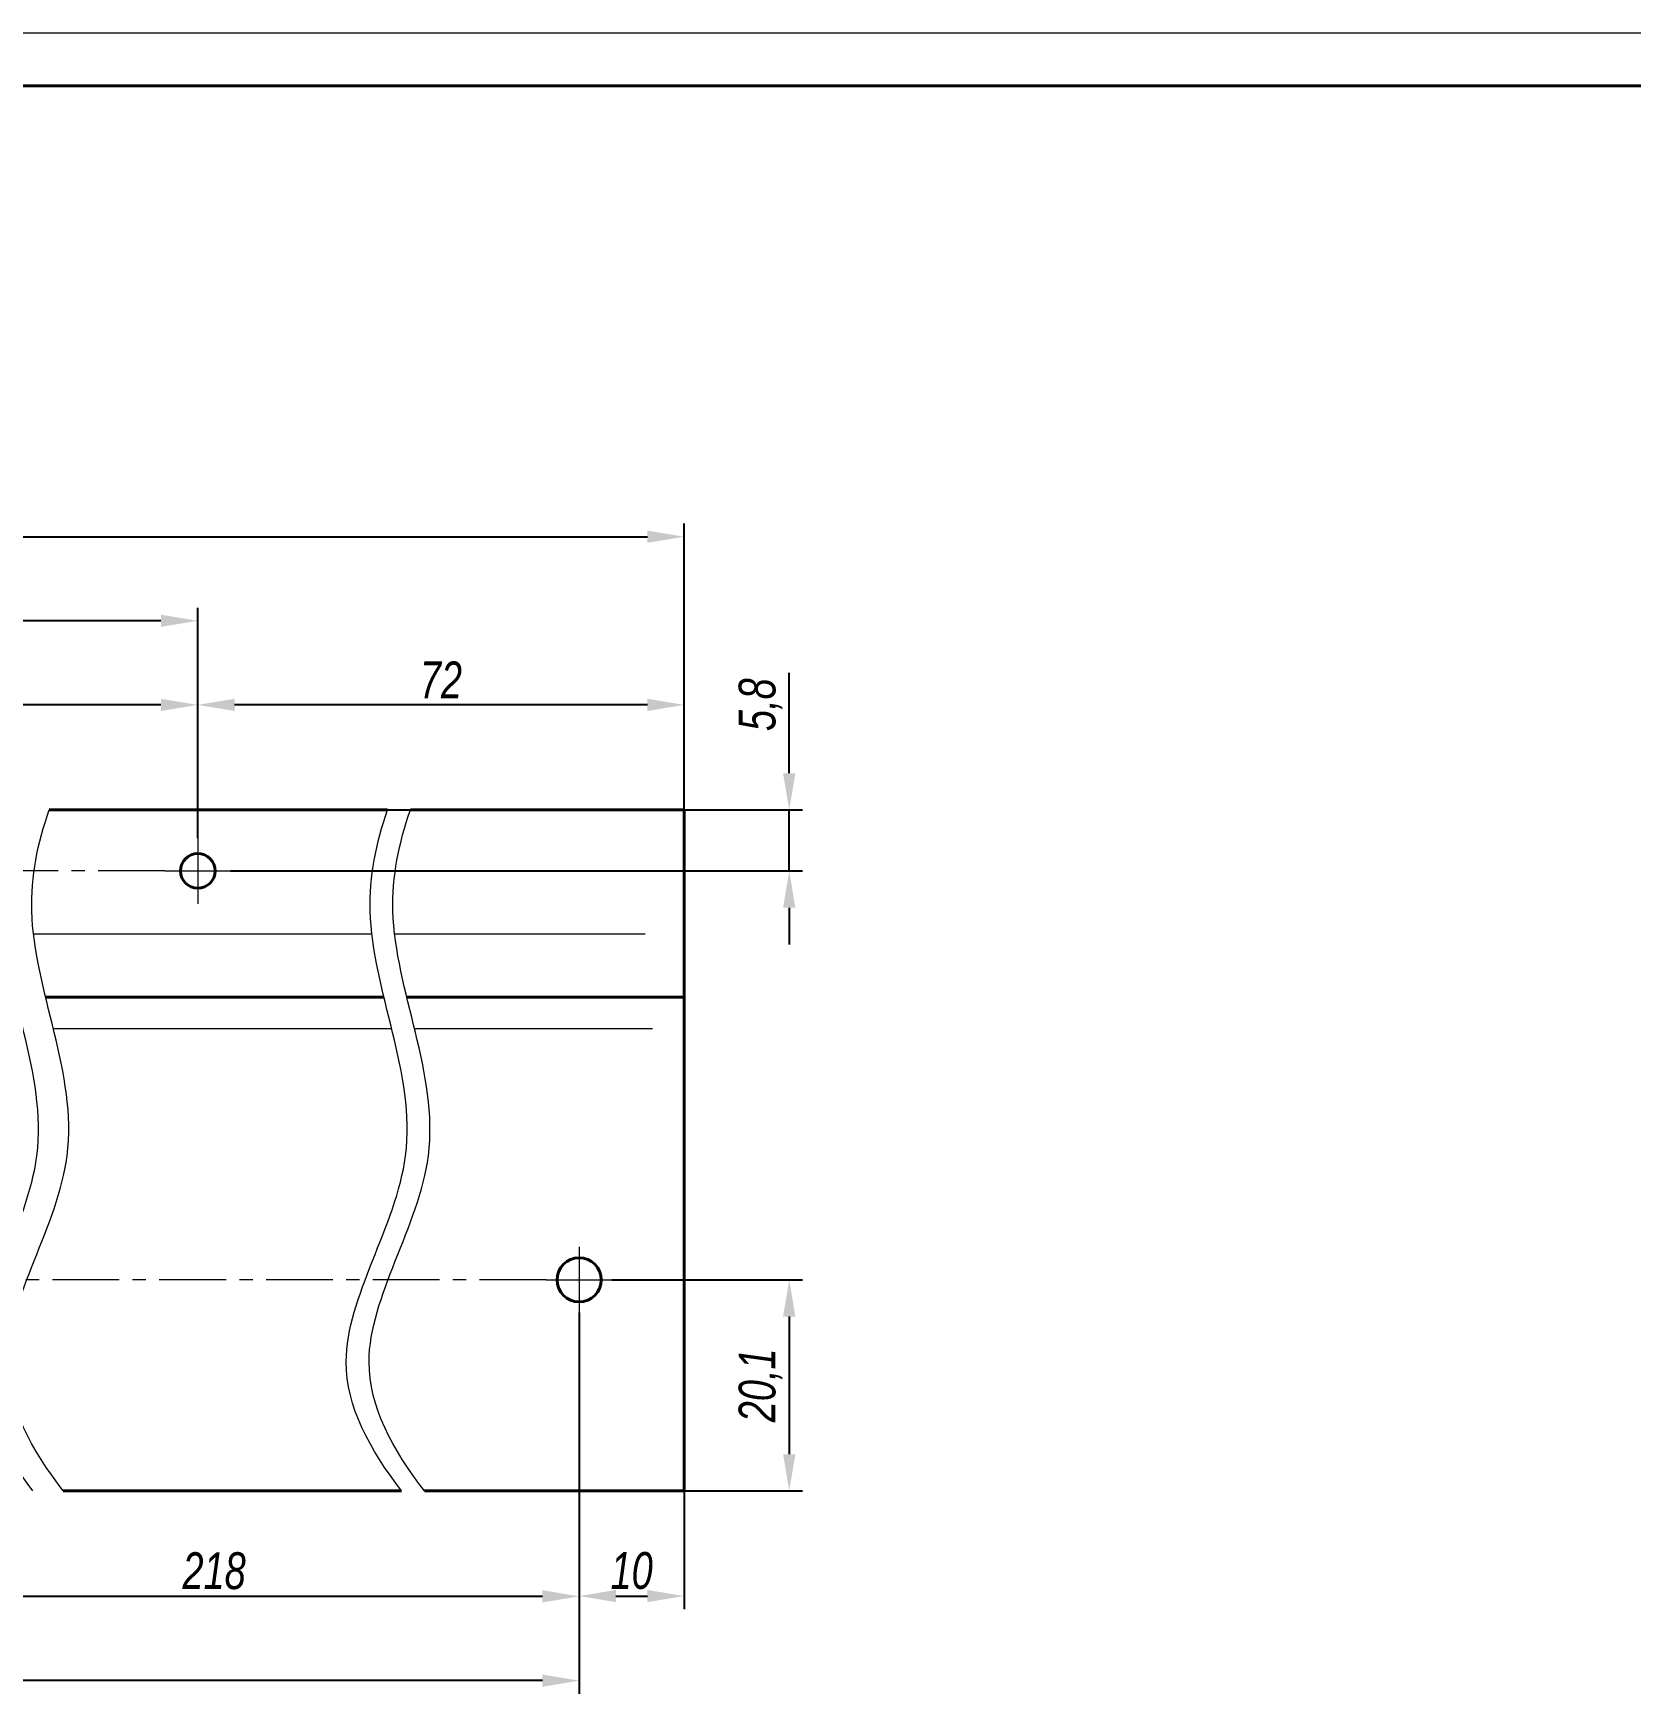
# Model space of a CAD drawing. Header units: millimetres. Extents: x 12064 to 35004, y -6103 to -2658.
# Drawn here: x 29895 to 30047.1, y -2884.6 to -2726.6 of the extents above; entities that cross this region are included whole.
import ezdxf

# ---------------------------------------------------------------- set-up
doc = ezdxf.new("R2010")
doc.units = ezdxf.units.MM
doc.linetypes.add('LT_03', pattern=[20.32, 12.7, -2.54, 2.54, -2.54])
for name, color, linetype, lineweight in [('Layer_04', 7, 'Continuous', 40), ('Layer_05', 6, 'Continuous', 13), ('Layer_06', 7, 'Continuous', 40), ('Layer_09', 1, 'Continuous', 15), ('Layer_10', 6, 'Continuous', 15), ('Layer_11', 1, 'LT_03', 15)]:
    doc.layers.add(name, color=color, linetype=linetype, lineweight=lineweight)
doc.styles.add('Style_01', font='ARIALNI.TTF', dxfattribs={"width": 0.9, "height": 3.5})
doc.dimstyles.new('DimStyle_01', dxfattribs={"dimtxt": 3.5, "dimasz": 3.5, "dimexe": 1.25, "dimexo": 0, "dimtad": 1, "dimdec": 1, "dimtxsty": 'Style_01', "dimcen": 2.5, "dimazin": 3, "dimtfac": 1, "dimtdec": 1, "dimtmove": 0, "dimatfit": 3})

# ---------------------------------------------------------------- blocks, each defined once
blk = doc.blocks.new('*D1840')
at = {"layer": 'Defpoints', "color": 0, "ltscale": 0.5}
for p in [(29956.96, -2774.48), (29417.44, -2800.48), (29956.96, -2800.48)]:
    blk.add_point(p, dxfattribs=at)
at = {"layer": 'Layer_09', "color": 0, "lineweight": -2, "ltscale": 0.5}
for p, q in [((29417.44, -2800.48), (29417.44, -2773.23)), ((29420.94, -2774.48), (29953.46, -2774.48)), ((29956.96, -2800.48), (29956.96, -2773.23))]:
    blk.add_line(p, q, dxfattribs=at)
at = {"layer": 'Layer_09', "color": 0, "ltscale": 0.5}
for points in [[(29420.94, -2773.9), (29420.94, -2775.06), (29417.44, -2774.48)], [(29953.46, -2773.9), (29953.46, -2775.06), (29956.96, -2774.48)]]:
    blk.add_solid(points, dxfattribs=at)
at = {"layer": 'Layer_09', "color": 0, "ltscale": 0.5, "insert": (29687.2, -2771.75), "char_height": 3.5, "attachment_point": 5, "style": 'Style_01'}
blk.add_mtext('1946,8', dxfattribs=at)
blk = doc.blocks.new('*D1841')
at = {"layer": 'Defpoints', "color": 0, "ltscale": 0.5}
for p in [(29910.66, -2790.48), (29956.96, -2800.48), (29910.66, -2803.16)]:
    blk.add_point(p, dxfattribs=at)
at = {"layer": 'Layer_09', "color": 0, "lineweight": -2, "ltscale": 0.5}
for p, q in [((29910.66, -2803.16), (29910.66, -2789.23)), ((29953.46, -2790.48), (29914.16, -2790.48)), ((29956.96, -2800.48), (29956.96, -2789.23))]:
    blk.add_line(p, q, dxfattribs=at)
at = {"layer": 'Layer_09', "color": 0, "ltscale": 0.5}
for points in [[(29914.16, -2789.9), (29914.16, -2791.06), (29910.66, -2790.48)], [(29953.46, -2789.9), (29953.46, -2791.06), (29956.96, -2790.48)]]:
    blk.add_solid(points, dxfattribs=at)
at = {"layer": 'Layer_09', "color": 0, "ltscale": 0.5, "insert": (29933.81, -2788.1), "char_height": 3.5, "attachment_point": 5, "style": 'Style_01'}
blk.add_mtext('72', dxfattribs=at)
blk = doc.blocks.new('*D1842')
at = {"layer": 'Defpoints', "color": 0, "ltscale": 0.5}
for p in [(29847.21, -2790.48), (29847.21, -2803.16), (29910.66, -2803.16)]:
    blk.add_point(p, dxfattribs=at)
at = {"layer": 'Layer_09', "color": 0, "lineweight": -2, "ltscale": 0.5}
for p, q in [((29847.21, -2803.16), (29847.21, -2789.23)), ((29907.16, -2790.48), (29850.71, -2790.48)), ((29910.66, -2803.16), (29910.66, -2789.23))]:
    blk.add_line(p, q, dxfattribs=at)
at = {"layer": 'Layer_09', "color": 0, "ltscale": 0.5}
for points in [[(29850.71, -2789.9), (29850.71, -2791.06), (29847.21, -2790.48)], [(29907.16, -2789.9), (29907.16, -2791.06), (29910.66, -2790.48)]]:
    blk.add_solid(points, dxfattribs=at)
at = {"layer": 'Layer_09', "color": 0, "ltscale": 0.5, "insert": (29878.94, -2788.07), "char_height": 3.5, "attachment_point": 5, "style": 'Style_01'}
blk.add_mtext('230', dxfattribs=at)
blk = doc.blocks.new('*D1843')
at = {"layer": 'Defpoints', "color": 0, "ltscale": 0.5}
for p in [(29913.79, -2800.48), (29966.96, -2800.48), (29913.79, -2806.28)]:
    blk.add_point(p, dxfattribs=at)
at = {"layer": 'Layer_09', "color": 0, "lineweight": -2, "ltscale": 0.5}
for p, q in [((29966.96, -2796.98), (29966.96, -2787.44)), ((29913.79, -2800.48), (29968.21, -2800.48)), ((29966.96, -2806.28), (29966.96, -2800.48)), ((29913.79, -2806.28), (29968.21, -2806.28)), ((29966.96, -2809.78), (29966.96, -2813.28))]:
    blk.add_line(p, q, dxfattribs=at)
at = {"layer": 'Layer_09', "color": 0, "ltscale": 0.5}
for points in [[(29966.37, -2796.98), (29967.54, -2796.98), (29966.96, -2800.48)], [(29966.37, -2809.78), (29967.54, -2809.78), (29966.96, -2806.28)]]:
    blk.add_solid(points, dxfattribs=at)
at = {"layer": 'Layer_09', "color": 0, "ltscale": 0.5, "insert": (29964.22, -2790.46), "char_height": 3.5, "attachment_point": 5, "rotation": 90, "style": 'Style_01'}
blk.add_mtext('5,8', dxfattribs=at)
blk = doc.blocks.new('*D1844')
at = {"layer": 'Defpoints', "color": 0, "ltscale": 0.5}
for p in [(29453.24, -2782.48), (29453.24, -2803.16), (29910.66, -2803.16)]:
    blk.add_point(p, dxfattribs=at)
at = {"layer": 'Layer_09', "color": 0, "lineweight": -2, "ltscale": 0.5}
for p, q in [((29453.24, -2803.16), (29453.24, -2781.23)), ((29907.16, -2782.48), (29456.74, -2782.48)), ((29910.66, -2803.16), (29910.66, -2781.23))]:
    blk.add_line(p, q, dxfattribs=at)
at = {"layer": 'Layer_09', "color": 0, "ltscale": 0.5}
for points in [[(29456.74, -2781.9), (29456.74, -2783.06), (29453.24, -2782.48)], [(29907.16, -2781.9), (29907.16, -2783.06), (29910.66, -2782.48)]]:
    blk.add_solid(points, dxfattribs=at)
at = {"layer": 'Layer_09', "color": 0, "ltscale": 0.5, "insert": (29681.95, -2780.07), "char_height": 3.5, "attachment_point": 5, "style": 'Style_01'}
blk.add_mtext('230x8=1840', dxfattribs=at)
blk = doc.blocks.new('*D1846')
at = {"layer": 'Defpoints', "color": 0, "ltscale": 0.5}
for p in [(29950.08, -2845.19), (29950.08, -2865.28), (29966.96, -2865.28)]:
    blk.add_point(p, dxfattribs=at)
at = {"layer": 'Layer_09', "color": 0, "lineweight": -2, "ltscale": 0.5}
for p, q in [((29950.08, -2845.19), (29968.21, -2845.19)), ((29966.96, -2848.69), (29966.96, -2861.78)), ((29950.08, -2865.28), (29968.21, -2865.28))]:
    blk.add_line(p, q, dxfattribs=at)
at = {"layer": 'Layer_09', "color": 0, "ltscale": 0.5}
for points in [[(29966.37, -2848.69), (29967.54, -2848.69), (29966.96, -2845.19)], [(29966.37, -2861.78), (29967.54, -2861.78), (29966.96, -2865.28)]]:
    blk.add_solid(points, dxfattribs=at)
at = {"layer": 'Layer_09', "color": 0, "ltscale": 0.5, "insert": (29964.22, -2855.23), "char_height": 3.5, "attachment_point": 5, "rotation": 90, "style": 'Style_01'}
blk.add_mtext('20,1', dxfattribs=at)
blk = doc.blocks.new('*D1847')
at = {"layer": 'Defpoints', "color": 0, "ltscale": 0.5}
for p in [(29946.96, -2849.32), (29956.96, -2865.28), (29956.96, -2875.28)]:
    blk.add_point(p, dxfattribs=at)
at = {"layer": 'Layer_09', "color": 0, "lineweight": -2, "ltscale": 0.5}
for p, q in [((29946.96, -2849.32), (29946.96, -2876.53)), ((29956.96, -2865.28), (29956.96, -2876.53)), ((29950.46, -2875.28), (29953.46, -2875.28))]:
    blk.add_line(p, q, dxfattribs=at)
at = {"layer": 'Layer_09', "color": 0, "ltscale": 0.5}
for points in [[(29950.46, -2874.7), (29950.46, -2875.86), (29946.96, -2875.28)], [(29953.46, -2874.7), (29953.46, -2875.86), (29956.96, -2875.28)]]:
    blk.add_solid(points, dxfattribs=at)
at = {"layer": 'Layer_09', "color": 0, "ltscale": 0.5, "insert": (29951.96, -2872.87), "char_height": 3.5, "attachment_point": 5, "style": 'Style_01'}
blk.add_mtext('10', dxfattribs=at)
blk = doc.blocks.new('*D1848')
at = {"layer": 'Defpoints', "color": 0, "ltscale": 0.5}
for p in [(29877.48, -2848.31), (29946.96, -2848.31), (29877.48, -2875.31)]:
    blk.add_point(p, dxfattribs=at)
at = {"layer": 'Layer_09', "color": 0, "lineweight": -2, "ltscale": 0.5}
for p, q in [((29877.48, -2848.31), (29877.48, -2876.56)), ((29946.96, -2848.31), (29946.96, -2876.56)), ((29943.46, -2875.31), (29880.98, -2875.31))]:
    blk.add_line(p, q, dxfattribs=at)
at = {"layer": 'Layer_09', "color": 0, "ltscale": 0.5}
for points in [[(29880.98, -2874.72), (29880.98, -2875.89), (29877.48, -2875.31)], [(29943.46, -2874.72), (29943.46, -2875.89), (29946.96, -2875.31)]]:
    blk.add_solid(points, dxfattribs=at)
at = {"layer": 'Layer_09', "color": 0, "ltscale": 0.5, "insert": (29912.22, -2872.89), "char_height": 3.5, "attachment_point": 5, "style": 'Style_01'}
blk.add_mtext('218', dxfattribs=at)
blk = doc.blocks.new('*D1849')
at = {"layer": 'Defpoints', "color": 0, "ltscale": 0.5}
for p in [(29392.24, -2848.31), (29946.96, -2848.31), (29392.24, -2883.33)]:
    blk.add_point(p, dxfattribs=at)
at = {"layer": 'Layer_09', "color": 0, "lineweight": -2, "ltscale": 0.5}
for p, q in [((29392.24, -2848.31), (29392.24, -2884.58)), ((29946.96, -2848.31), (29946.96, -2884.58)), ((29943.46, -2883.33), (29395.74, -2883.33))]:
    blk.add_line(p, q, dxfattribs=at)
at = {"layer": 'Layer_09', "color": 0, "ltscale": 0.5}
for points in [[(29395.74, -2882.75), (29395.74, -2883.91), (29392.24, -2883.33)], [(29943.46, -2882.75), (29943.46, -2883.91), (29946.96, -2883.33)]]:
    blk.add_solid(points, dxfattribs=at)
at = {"layer": 'Layer_09', "color": 0, "ltscale": 0.5, "insert": (29669.6, -2880.92), "char_height": 3.5, "attachment_point": 5, "style": 'Style_01'}
blk.add_mtext('218x9=1962', dxfattribs=at)

msp = doc.modelspace()

# ---------------------------------------------------------------- linework, layer by layer
at = {"layer": 'Layer_04'}
for p, q in [((29896.528, -2800.481), (29928.735, -2800.481)), ((29930.907, -2800.481), (29956.957, -2800.481)), ((29956.957, -2800.481), (29956.957, -2812.281)), ((29956.957, -2818.281), (29956.957, -2812.281)), ((29928.387, -2818.281), (29896.18, -2818.281)), ((29956.957, -2818.281), (29930.559, -2818.281)), ((29956.957, -2821.281), (29956.957, -2818.281)), ((29956.957, -2821.281), (29956.957, -2865.281)), ((29897.861, -2865.281), (29930.068, -2865.281)), ((29932.24, -2865.281), (29956.957, -2865.281))]:
    msp.add_line(p, q, dxfattribs=at)
for centre, radius in [((29910.665, -2806.281), 1.65), ((29946.957, -2845.187), 2.1)]:
    msp.add_circle(centre, radius, dxfattribs=at)
at = {"layer": 'Layer_05'}
msp.add_line((30203.111, -2726.567), (29312.111, -2726.567), dxfattribs=at)
at = {"layer": 'Layer_06', "linetype": 'Continuous'}
msp.add_line((30198.111, -2731.567), (29332.111, -2731.567), dxfattribs=at)
at = {"layer": 'Layer_10', "ltscale": 0.5}
for p, q in [((29895.026, -2812.281), (29927.233, -2812.281)), ((29929.406, -2812.281), (29953.254, -2812.281)), ((29896.916, -2821.281), (29929.123, -2821.281)), ((29931.295, -2821.281), (29953.957, -2821.281))]:
    msp.add_line(p, q, dxfattribs=at)
for points in [[(29894.975, -2865.281), (29891.931, -2861.305), (29886.444, -2851.349), (29899.966, -2832.468), (29890.394, -2814.234), (29892.53, -2803.631), (29893.642, -2800.481)], [(29897.861, -2865.281), (29894.816, -2861.305), (29889.329, -2851.349), (29902.851, -2832.468), (29893.28, -2814.234), (29895.415, -2803.631), (29896.528, -2800.481)], [(29930.068, -2865.281), (29927.024, -2861.305), (29921.537, -2851.349), (29935.059, -2832.468), (29925.487, -2814.234), (29927.623, -2803.631), (29928.735, -2800.481)], [(29932.24, -2865.281), (29929.196, -2861.305), (29923.709, -2851.349), (29937.231, -2832.468), (29927.659, -2814.234), (29929.795, -2803.631), (29930.907, -2800.481)]]:
    msp.add_open_spline(points, degree=3, knots=[7.9646094, 7.9646094, 7.9646094, 7.9646094, 21.9684125, 42.3801663, 65.9142466, 76.0586194, 76.0586194, 76.0586194, 76.0586194], dxfattribs=at)
at = {"layer": 'Layer_11', "ltscale": 0.5}
for p, q in [((29910.665, -2803.158), (29910.665, -2809.405)), ((29907.541, -2806.281), (29456.358, -2806.281)), ((29907.541, -2806.281), (29913.788, -2806.281)), ((29946.957, -2842.064), (29946.957, -2848.311)), ((29943.833, -2845.187), (29389.112, -2845.187)), ((29943.833, -2845.187), (29950.08, -2845.187))]:
    msp.add_line(p, q, dxfattribs=at)

# ---------------------------------------------------------------- dimensions: what is measured, and where the dimension line sits
at = {"layer": 'Layer_09', "ltscale": 0.5}
for base, p1, p2, text, picture, middle in [((29956.957, -2774.481), (29417.435, -2800.481), (29956.957, -2800.481), '1946,8', '*D1840', (29687.196, -2771.746)), ((29453.235, -2782.481), (29910.665, -2803.158), (29453.235, -2803.158), '230x8=1840', '*D1844', (29681.95, -2780.069)), ((29847.215, -2790.481), (29910.665, -2803.158), (29847.215, -2803.158), '230', '*D1842', (29878.94, -2788.069)), ((29910.665, -2790.481), (29956.957, -2800.481), (29910.665, -2803.158), '72', '*D1841', (29933.811, -2788.099)), ((29392.235, -2883.33), (29946.957, -2848.311), (29392.235, -2848.311), '218x9=1962', '*D1849', (29669.596, -2880.918)), ((29877.484, -2875.306), (29946.957, -2848.311), (29877.484, -2848.311), '218', '*D1848', (29912.22, -2872.894))]:
    dim = msp.add_linear_dim(base=base, p1=p1, p2=p2, text=text, dimstyle='DimStyle_01', dxfattribs=at)
    dim.commit()
    dim.dimension.update_dxf_attribs({"geometry": picture, "text_midpoint": middle})
for base, p1, p2, picture, middle in [((29966.957, -2800.481), (29913.788, -2806.281), (29913.788, -2800.481), '*D1843', (29964.221, -2790.459)), ((29966.957, -2865.281), (29950.08, -2845.187), (29950.08, -2865.281), '*D1846', (29964.221, -2855.234))]:
    dim = msp.add_linear_dim(base=base, p1=p1, p2=p2, angle=90, dimstyle='DimStyle_01', dxfattribs=at)
    dim.commit()
    dim.dimension.update_dxf_attribs({"geometry": picture, "text_midpoint": middle})
dim = msp.add_linear_dim(base=(29956.957, -2875.281), p1=(29946.957, -2849.319), p2=(29956.957, -2865.281), dimstyle='DimStyle_01', dxfattribs=at)
dim.commit()
dim.dimension.update_dxf_attribs({"geometry": '*D1847', "text_midpoint": (29951.957, -2872.869)})

doc.saveas('drawing.dxf')
